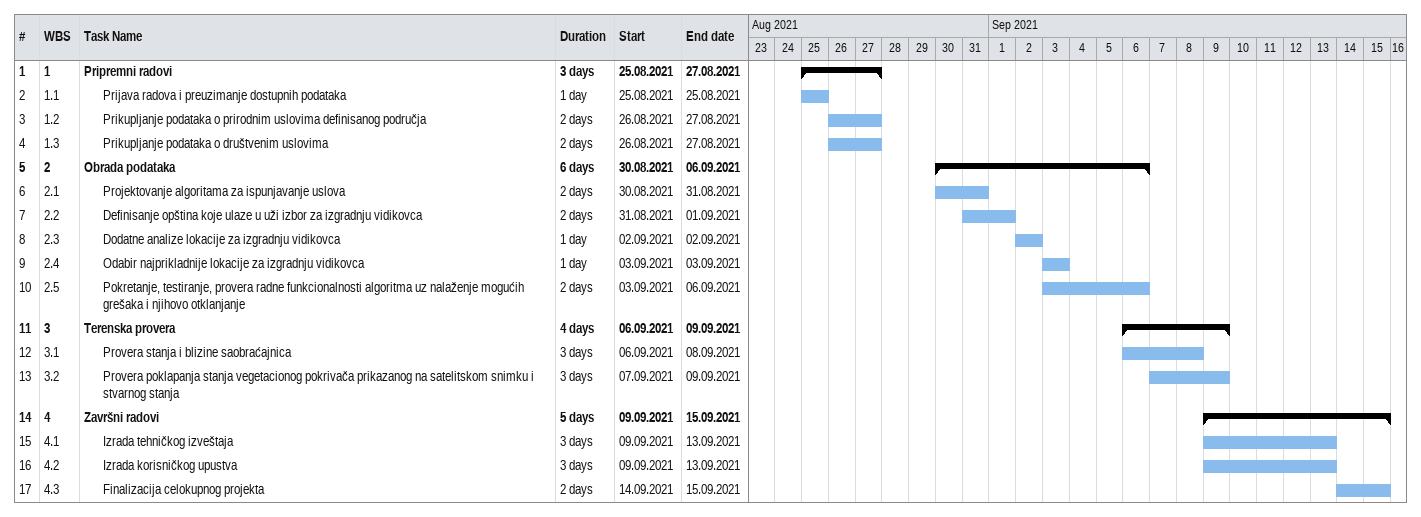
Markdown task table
| ID | WBS | Task | Duration | Start | Finish |
|---|---|---|---|---|---|
| 1 | 1 | **Pripremni radovi** | 3d | 2021-08-25 | 2021-08-27 |
| 2 | 1.1 | Prijava radova i preuzimanje dostupnih podataka | 1d | 2021-08-25 | 2021-08-25 |
| 3 | 1.2 | Prikupljanje podataka o prirodnim uslovima definisanog područja | 2d | 2021-08-26 | 2021-08-27 |
| 4 | 1.3 | Prikupljanje podataka o društvenim uslovima | 2d | 2021-08-26 | 2021-08-27 |
| 5 | 2 | **Obrada podataka** | 6d | 2021-08-30 | 2021-09-06 |
| 6 | 2.1 | Projektovanje algoritama za ispunjavanje uslova | 2d | 2021-08-30 | 2021-08-31 |
| 7 | 2.2 | Definisanje opština koje ulaze u uži izbor za izgradnju vidikovca | 2d | 2021-08-31 | 2021-09-01 |
| 8 | 2.3 | Dodatne analize lokacije za izgradnju vidikovca | 1d | 2021-09-02 | 2021-09-02 |
| 9 | 2.4 | Odabir najprikladnije lokacije za izgradnju vidikovca | 1d | 2021-09-03 | 2021-09-03 |
| 10 | 2.5 | Pokretanje, testiranje, provera radne funkcionalnosti algoritma uz nalaženje mogućih grešaka i njihovo otklanjanje | 2d | 2021-09-03 | 2021-09-06 |
| 11 | 3 | **Terenska provera** | 4d | 2021-09-06 | 2021-09-09 |
| 12 | 3.1 | Provera stanja i blizine saobraćajnica | 3d | 2021-09-06 | 2021-09-08 |
| 13 | 3.2 | Provera poklapanja stanja vegetacionog pokrivača prikazanog na satelitskom snimku i stvarnog stanja | 3d | 2021-09-07 | 2021-09-09 |
| 14 | 4 | **Završni radovi** | 5d | 2021-09-09 | 2021-09-15 |
| 15 | 4.1 | Izrada tehničkog izveštaja | 3d | 2021-09-09 | 2021-09-13 |
| 16 | 4.2 | Izrada korisničkog upustva | 3d | 2021-09-09 | 2021-09-13 |
| 17 | 4.3 | Finalizacija celokupnog projekta | 2d | 2021-09-14 | 2021-09-15 |
